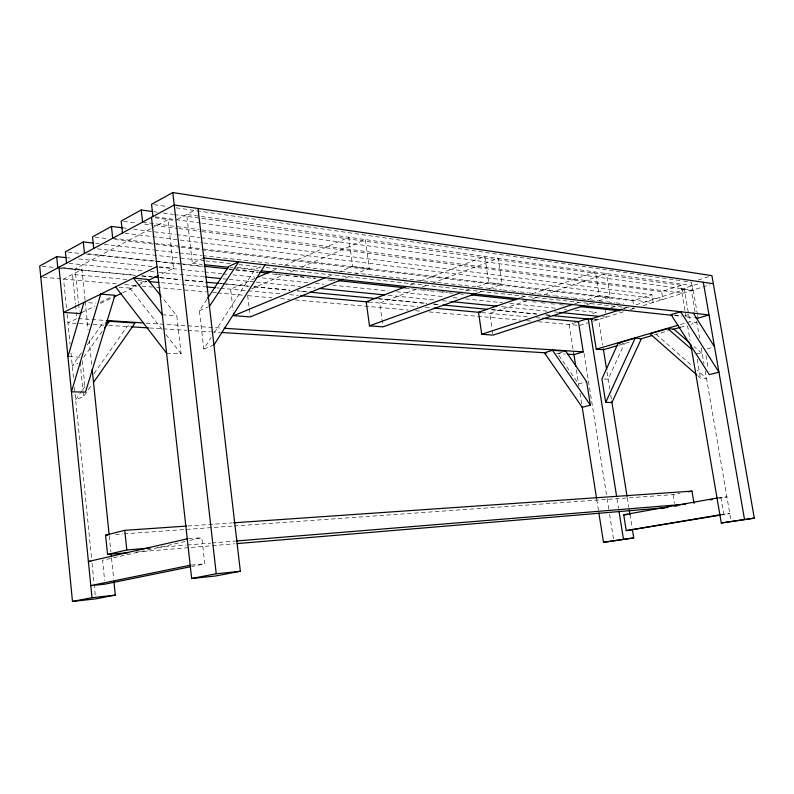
<?xml version="1.0" encoding="UTF-8"?>
<svg xmlns="http://www.w3.org/2000/svg" width="794" height="794" viewBox="0 0 794 794"><rect width="100%" height="100%" fill="white"/><g stroke="black" fill="none" stroke-linecap="round" stroke-linejoin="round"><path stroke-width="0.6" stroke-dasharray="3.97 2.98" d="M206.877 299.407L199.383 310.732L203.8 348.983L211.115 337.609M214.449 332.438L255.023 269.345L261.742 266.337M82 390.737L75.658 399.759L83.598 396.613L92.054 384.514M82.705 389.735L85.524 385.725M93.97 373.696L127.07 326.562L131.06 324.776M83.707 357.29L102.307 331.316M81.534 352.774L72.244 365.697L77.872 363.255M87.261 344.834L101.553 324.964L104.52 323.595M150.552 228.801L75.043 268.769L78.487 302.623M151.644 228.225L168.06 219.531L173.568 268.233L160.299 274.625M85.087 300.281L81.931 269.434L63.56 279.081L66.517 308.598M177.33 219.352L195.959 209.566M100.203 302.405L111.785 296.807M119.13 287.15L129.839 288.093L136.171 285.036M140.389 283.001L146.711 279.945M81.802 312.439L95.072 306.047M100.6 303.387L111.656 298.058M122.713 292.738L137.084 285.81M138.186 285.274L147.029 281.016M697.44 314.533L692.467 285.671L186.709 214.43L192.356 263.39L203.79 257.921M255.37 278.287L230.617 289.155L233.208 310.851M272.243 270.863L278.992 267.906M284.619 265.434L348.755 237.247L352.635 266.337L338.929 272.034M199.383 310.732L208.326 306.861M251.609 288.728L283.468 274.972M290.296 272.024L294.852 270.059M301.67 267.112L365.389 239.599L369.279 268.322L355.543 273.93M327.495 276.769L334.353 273.93M345.241 278.128L350.968 275.796M203.8 348.983L212.822 345.41M409.972 285.056L414.577 283.299M420.334 281.096L484.797 256.412L488.687 282.555L502.096 284.153L498.195 258.308L433.792 282.644M416.542 289.155L379.74 303.07L382.817 325.669M422.289 286.991L428.045 284.818M465.542 290.961L469.016 289.701M477.115 286.763L488.687 282.555M477.571 292.946L483.407 290.852M489.243 288.758L502.096 284.153M520.596 297.78L526.452 295.765M532.298 293.75L595.44 272.005L599.281 295.745L610.298 297.055L606.477 273.553L544.634 294.634M527.127 300.598L489.789 313.332L492.131 329.063M532.963 298.613L537.637 297.025M574.598 303.834L580.474 301.909M587.52 299.596L599.281 295.745M586.845 304.668L591.54 303.149M598.577 300.857L610.298 297.055M592.622 313.531L596.155 312.399L596.502 314.543M610.904 307.725L617.782 305.541M181.141 247.341L632.868 300.747L651.894 294.713L653.194 302.484L202.589 248.899M202.252 231.63L661.591 291.636L681.331 285.364L682.691 293.274L200.267 229.704M698.234 280.004L708.486 276.749M575.888 322.394L569.179 324.508L573.923 354.61M686.085 317.193L681.302 289.185L700.06 283.279M623.151 308.836L626.684 307.735M636.103 304.767L684.378 289.602L688.458 313.432M579.63 325.451L587.907 322.86M593.019 321.272L623.627 311.714M630.307 309.63L635.001 308.161M643.1 305.63L709.896 284.778M562.251 352.208L557.616 353.588L578.558 383.988L586.687 381.765M684.855 315.704L688.051 314.752M680.408 324.548L689.887 321.769L696.884 322.493L690.969 324.22M618.824 345.231L631.22 341.618M654.306 334.899L668.498 330.761M680.329 327.317L686.244 325.6M707.087 348.884L712.407 347.435M185.111 541.498L102.585 560.276L104.639 580.563M189.895 540.416L201.855 537.697L204.802 563.839L191.582 566.529M234.161 525.985L673.054 494.662L680.14 493.332M718.461 497.759L726.907 496.855L718.421 498.384M721.339 514.552L729.775 513.559L721.27 514.998M191.404 565.12L204.802 563.839M135.933 552.068L211.194 545.756M212.425 545.657L234.627 543.791M157.698 547.443L186.124 545.121M187.354 545.012L210.837 543.086M212.077 542.987L235.55 541.061M188.466 538.739L201.855 537.697M115.477 534.461L122.891 533.935M124.132 533.846L232.93 526.075M187.781 525.985L232.265 522.909M69.088 356.685L80.799 357.171M604.016 378.986L608.194 379.165L624.431 343.594L622.357 343.435M166.601 353.181L181.111 353.866L176.814 315.813L161.529 296.668M697.708 375.711L700.457 378.123L706.511 378.41L697.201 370.252M103.984 325.113L67.947 322.85L76.939 318.553L76.313 312.419M108.768 325.411L129.799 326.731M149.6 327.972L161.966 328.756M163.207 328.835L186.709 330.304M187.95 330.383L210.212 331.783M211.452 331.862L220.107 332.398M556.604 353.529L565.268 354.064M78.169 318.632L106.644 320.508M146.255 323.118L221.764 328.091M162.333 314.761L176.814 315.813M696.189 353.241L702.253 353.677L694.016 346.571M88.68 302.703L95.746 303.239M43.174 277.255L117.224 283.905M124.628 284.57L137.551 285.731M141.888 286.118L152.349 287.061M156.686 287.448L206.609 291.934M212.772 292.49L216.474 292.817M217.705 292.936L243.609 295.259M247.936 295.646L271.975 297.81M280.61 298.584L289.86 299.417M295.408 299.914L408.235 310.047M415.629 310.712L422.428 311.327M429.197 311.933L520.447 320.131M526.611 320.687L531.543 321.123M538.352 321.739L577.307 325.242M126.762 279.468L72.462 274.406L75.44 303.834M137.868 280.51L146.503 281.314M161.311 282.694L181.052 284.54M182.292 284.649L205.735 286.842M216.841 287.875L219.313 288.103M220.543 288.222L281.016 293.859M289.651 294.663L298.296 295.467M368.634 302.028L417.991 306.633M425.405 307.328L430.338 307.784M481.889 312.598L529.062 316.995M536.466 317.679L540.168 318.027M62.418 267.548L81.931 269.434M594.974 319.178L598.587 319.525L602.715 345.142M42.161 266.248L54.498 267.439M60.662 268.035L134.633 275.181M142.027 275.895L153.123 276.967M159.286 277.553L180.248 279.577M185.181 280.054L204.902 281.959M219.7 283.389L224.623 283.865M225.863 283.984L249.286 286.247M254.219 286.723L289.969 290.177M307.228 291.835L297.363 290.892L305.978 291.795M378.728 298.743L426.815 303.387M434.209 304.102L440.372 304.697M492.151 309.69L536.536 313.977M546.401 314.93L550.103 315.287M57.793 267.856L135.585 275.359M141.759 275.955L151.634 276.908M160.279 277.741L180.03 279.647M184.972 280.123L205.964 282.148M219.541 283.458L222.012 283.696M223.253 283.815L249.177 286.316M254.12 286.793L289.919 290.247M377.587 298.703L426.974 303.467M433.147 304.062L439.32 304.658M491.178 309.66L536.863 314.077M545.508 314.91L550.45 315.387M593.664 319.555L597.366 319.913M68.999 263.38L144.19 270.893M150.354 271.508L157.748 272.253M158.979 272.372L204.584 276.927M223.074 278.783L227.997 279.27M229.228 279.399L255.112 281.979M256.353 282.108L300.718 286.545M306.881 287.16L315.516 288.024M388.236 295.289L435.072 299.973M442.466 300.708L449.861 301.442M501.629 306.623L547.235 311.179M554.629 311.913L558.321 312.29M602.696 316.727L606.398 317.094L605.872 313.858M159.336 266.754L173.568 268.233M67.758 257.792L70.229 258.04M78.844 258.933L152.746 266.576M158.909 267.211L179.851 269.374M181.082 269.503L203.254 271.796M204.485 271.915L221.725 273.702M222.955 273.831L227.888 274.337M232.811 274.843L254.983 277.136M262.367 277.9L309.174 282.743M315.337 283.379L323.952 284.272M332.577 285.155L388.008 290.892M396.623 291.775L444.66 296.748M453.285 297.631L456.977 298.018M465.602 298.911L502.552 302.722M509.937 303.487L555.512 308.201M564.137 309.094L566.598 309.342M575.223 310.236L596.155 312.399M88.194 253.842L179.474 263.618M180.714 263.757L202.917 266.139M228.821 268.908L231.282 269.176M236.215 269.702L258.417 272.084M275.687 273.94L279.389 274.327M284.321 274.863L289.264 275.389M294.197 275.915L299.13 276.451M300.36 276.58L306.524 277.245M312.697 277.9L315.158 278.168M331.197 279.885L334.899 280.282M423.708 289.8L426.18 290.068M442.218 291.785L444.68 292.053M67.857 252.095L80.184 253.415M86.348 254.07L203.423 266.586M229.297 269.355L234.23 269.881M235.461 270.01L257.643 272.382M272.431 273.97L315.565 278.575M327.892 279.895L334.056 280.55M405.526 288.192L410.458 288.728M411.689 288.857L419.083 289.641M420.314 289.78L428.939 290.703M430.179 290.832L437.573 291.626M438.804 291.755L447.429 292.678M448.66 292.807L453.592 293.333M460.986 294.127L463.448 294.385M522.601 300.718L527.534 301.244M532.456 301.77L536.158 302.167M541.091 302.693L546.014 303.219M550.947 303.745L554.649 304.142M559.572 304.668L564.504 305.194M237.069 267.389L255.023 269.345M674.533 315.01L681.48 315.774M192.356 263.39L202.202 264.452M230.498 267.518L232.96 267.786M234.19 267.915L258.794 270.585M674.682 315.615L682.066 316.419M686.989 316.945L694.373 317.749M97.424 248.869L204.515 260.75M205.745 260.889L231.6 263.757M238.984 264.581L261.147 267.042M266.069 267.588L634.128 308.429L632.868 300.747M95.617 243.351L99.31 243.768M104.232 244.334L153.45 249.961M154.681 250.1L178.064 252.78M179.295 252.919L201.448 255.45M202.678 255.589L501.699 289.79M502.93 289.929L510.314 290.773M511.544 290.912L518.929 291.755M520.159 291.894L527.534 292.738M528.764 292.877L536.149 293.73M537.379 293.869L544.763 294.713M545.994 294.852L553.378 295.696M554.609 295.834L563.224 296.817M564.455 296.966L571.839 297.81M573.07 297.949L580.454 298.792M581.684 298.931L589.069 299.775M590.299 299.914L597.684 300.757M598.914 300.906L606.288 301.75M607.519 301.889L614.903 302.732M616.134 302.871L623.518 303.715M352.635 266.337L369.279 268.322M112.708 238.21L201.358 248.75M94.982 237.148L108.52 238.756M114.673 239.48L179.91 247.192M124.936 233.247L202.49 242.795M203.721 242.944L662.901 299.447L661.591 291.636M122.504 227.809L127.417 228.424M133.561 229.208L175.325 234.478M176.556 234.637L199.89 237.585M201.12 237.743L651.894 294.713M123.646 221.357L137.154 223.124M144.528 224.087L153.123 225.208M154.354 225.367L177.687 228.414M178.918 228.573L201.021 231.461M142.573 222.102L199.036 229.535M155.366 216.851L200.763 223.045M201.994 223.203L692.765 290.128L691.395 282.168L682.81 280.927M155.038 217.764L175.146 220.494M681.302 289.185L691.385 290.554L695.048 311.853M153.51 211.69L157.192 212.197M163.326 213.06L173.152 214.43M174.372 214.598L681.331 285.364M154.006 204.634L166.274 206.4M176.089 207.82L647.229 275.796M648.46 275.975L681.58 280.758M656.221 334.343L692.547 366.173M129.839 288.093L163.018 330.651M166.025 334.522L181.111 353.866M705.995 355.464L708.268 368.654M697.648 315.744L698.065 318.146M696.626 321.004L699.564 338.046M701.241 347.792L703.97 363.622M705.221 370.927L731.224 521.936M697.201 359.166L700.457 378.123M720.892 497.322L723.781 514.135M688.666 314.623L689.887 321.769M687.544 325.719L690.046 340.328M673.054 494.662L674.473 503.217M624.054 306.99L624.412 309.174M605.167 309.541L605.693 312.776M607.033 371.989L609.782 389.06M610.765 395.164L611.39 399.015M627.27 497.639L628.838 507.396M629.94 514.264L632.173 528.139M617.007 498.831L618.566 508.577M584.076 353.479L606.904 497.282M607.102 498.503L608.839 509.47M609.613 514.343L613.871 541.151M576.315 369.776L578.925 386.321M579.977 393.03L581.714 404.037M596.751 499.486L598.487 510.492M492.31 330.274L492.856 333.907M247.639 295.457L249.088 307.367M249.227 308.558L250.09 315.714M85.216 301.512L88.124 329.887M89.136 339.753L91.796 365.657M109.254 535.9L110.902 551.939M111.527 558.103L113.681 579.074M78.606 303.834L79.35 311.089M82.328 360.833L85.147 388.504M75.569 305.065L76.194 311.198M80.125 362.282L82.983 390.489M83.102 391.71L83.598 396.613M67.093 314.345L70.09 344.268M70.964 352.883L73.554 378.708M74.418 387.323L91.568 558.281M92.064 563.204L95.518 597.644"/><path stroke-width="1.19" d="M67.917 356.635L83.975 302.345M618.198 343.117L601.931 378.897L605.693 402.399L611.956 402.518L641.393 338.661L635.19 338.145L618.198 343.117L620.273 343.276M605.693 402.399L635.19 338.145M213.943 344.963L265.097 264.839M209.437 306.375L238.716 261.861L228.692 266.476L207.562 298.375M93.464 382.5L135.04 322.999L109.463 321.322L105.503 323.138M104.451 328.319L109.463 321.322M66.527 257.663L56.682 256.641L39.7 266.01L72.482 601.445L95.637 598.875L115.329 595.113L113.929 581.545M93.156 243.063L83.31 241.942L65.396 251.827L66.537 263.132M122.504 227.809L111.458 226.409L92.521 236.86L93.732 248.462M152.279 211.512L141.233 209.973L121.194 221.04L122.475 232.94M690.671 343.981L721.28 522.978L754.3 518.154L711.91 275.657L172.804 192.555L151.545 204.276L152.914 216.514M40.782 277.037L174.223 205.011L713.32 283.706M156.964 266.516L63.49 312.399L79.599 313.511L81.802 312.439M113.87 296.996L121.601 293.264M148.141 280.481L158.085 275.687M256.492 277.791L271.121 271.359M233.496 313.253L233.783 315.665L325.212 277.721M342.958 279.061L250.239 316.905L233.783 315.665M406.518 286.386L366.233 301.809L369.468 325.848L382.976 326.86L476.4 293.363M369.468 325.848L462.068 292.222M519.435 298.177L478.504 312.28L481.74 334.274L493.034 335.118L584.503 305.432M481.74 334.274L572.246 304.598M577.01 322.046L588.195 318.523L591.659 318.851M621.98 309.213L591.361 318.831L596.234 349.211L603.45 349.707L617.643 345.579M552.545 350.313L544.406 352.764L582.22 407.292L590.399 405.188L586.687 381.765L565.725 351.176L552.545 350.313L590.399 405.188M542.639 318.255L578.429 321.6L583.233 351.881L573.923 354.61L567.74 354.223M596.234 349.211L678.036 325.242M689.44 342.621L673.888 329.192L667.754 328.617L650.048 333.798L696.785 374.907M640.113 339.028L651.943 335.584M673.233 329.381L680.329 327.317M128.529 552.684L107.557 554.44L105.582 535.166L124.757 530.342L186.54 526.075M107.557 554.44L126.802 549.974L150.284 548.049M187.245 538.828L88.392 561.517L90.754 561.308M190.183 565.239L90.794 585.595L105.007 584.146L190.381 566.767M72.482 601.445L92.005 597.693L115.329 595.113M151.485 217.278L191.662 578.498L216.256 573.764L240.354 571.273L198.014 208.485M240.354 571.273L215.64 575.987L191.662 578.498M688.418 491.794L691.961 491.129L694.045 503.485M720.049 515.207L626.248 530.64L623.707 514.8L717.25 497.977M661.452 508.607L663.883 508.17M674.791 506.215L677.213 505.778M709.935 499.902L712.357 499.466M626.248 530.64L720.118 514.75M598.865 512.944L603.5 542.312L633.751 537.895L632.371 529.36M721.28 522.978L754.3 518.154M633.751 537.895L603.5 542.312M623.707 514.8L627.865 514.443M237.098 543.592L667.685 507.505M236.791 540.962L685.391 504.2M105.582 535.166L108.053 534.987M233.496 522.829L691.961 491.129M131.04 326.81L148.359 327.902M221.347 332.478L546.808 352.913M106.644 320.508L143.783 322.95M224.245 328.25L583.233 351.881M148.974 281.542L158.84 282.466M206.976 286.952L215.611 287.756M300.757 295.705L368.634 302.028M434.04 308.132L480.757 312.489M154.105 277.146L157.808 277.503M205.964 282.148L218.31 283.339M309.68 292.152L376.356 298.584M443.032 305.015L487.476 309.303M552.922 315.625L587.491 318.96M589.962 319.198L592.423 319.436M205.815 277.056L220.603 278.535M319.208 288.391L384.534 294.921M451.091 301.571L496.697 306.127M559.552 312.409L598.994 316.349M204.147 266.268L227.58 268.779M259.658 272.213L268.293 273.146M338.601 280.679L405.208 287.815M471.815 294.961L516.229 299.715M580.364 306.593L619.836 310.821M204.663 264.72L228.037 267.25M261.256 270.843L672.22 315.347M695.604 317.878L698.065 318.146L708.992 314.94L203.79 257.921M667.754 328.617L691.604 349.261M160.765 295.705L147.763 279.438L133.402 278.079L162.333 314.761M115.557 286.842L166.601 353.181M693.37 313.173L714.54 346.849M703.315 282.247L744.464 519.167M603.301 348.804L606.646 369.547M611.747 401.268L627.071 496.419M629.225 509.837L630.019 514.72M588.195 318.523L616.62 496.389M618.953 511.018L623.439 539.037M573.814 353.876L575.739 366.113M582.101 406.488L596.552 498.255M172.804 192.555L216.256 573.764M141.233 209.973L142.573 222.102M111.458 226.409L112.708 238.21M124.757 530.342L126.802 549.974M83.31 241.942L84.501 253.445M92.173 369.359L109.125 534.67M111.15 554.411L111.398 556.872M58.974 267.211L92.005 597.693M56.682 256.641L57.793 267.856M100.739 294.117L71.43 391.829L85.504 392.107L114.951 295.289L100.739 294.117M680.686 311.744L671.069 314.632L709.3 374.649L718.937 372.178L680.686 311.744"/></g></svg>
